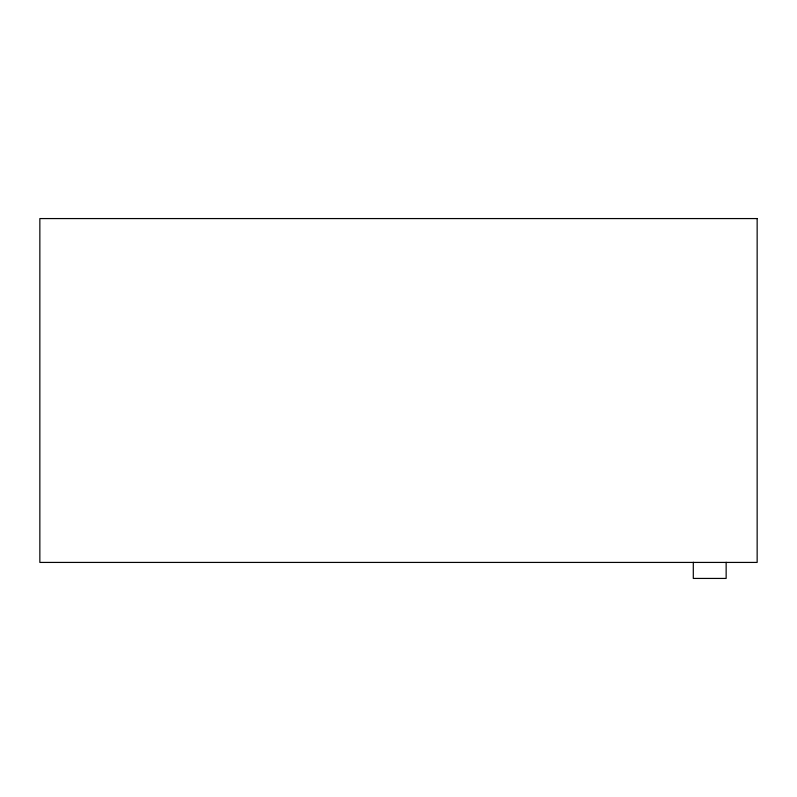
<?xml version="1.0" encoding="UTF-8"?>
<svg xmlns="http://www.w3.org/2000/svg" width="797" height="797" viewBox="0 0 797 797"><rect width="100%" height="100%" fill="white"/><g stroke="black" fill="none" stroke-linecap="round" stroke-linejoin="round"><path stroke-width="1.2" d="M726.147 562.274L726.147 578.433L693.3 578.433L693.3 562.274M757.15 218.567L39.85 218.567L39.85 562.423L757.15 562.423L757.15 218.567"/></g></svg>
